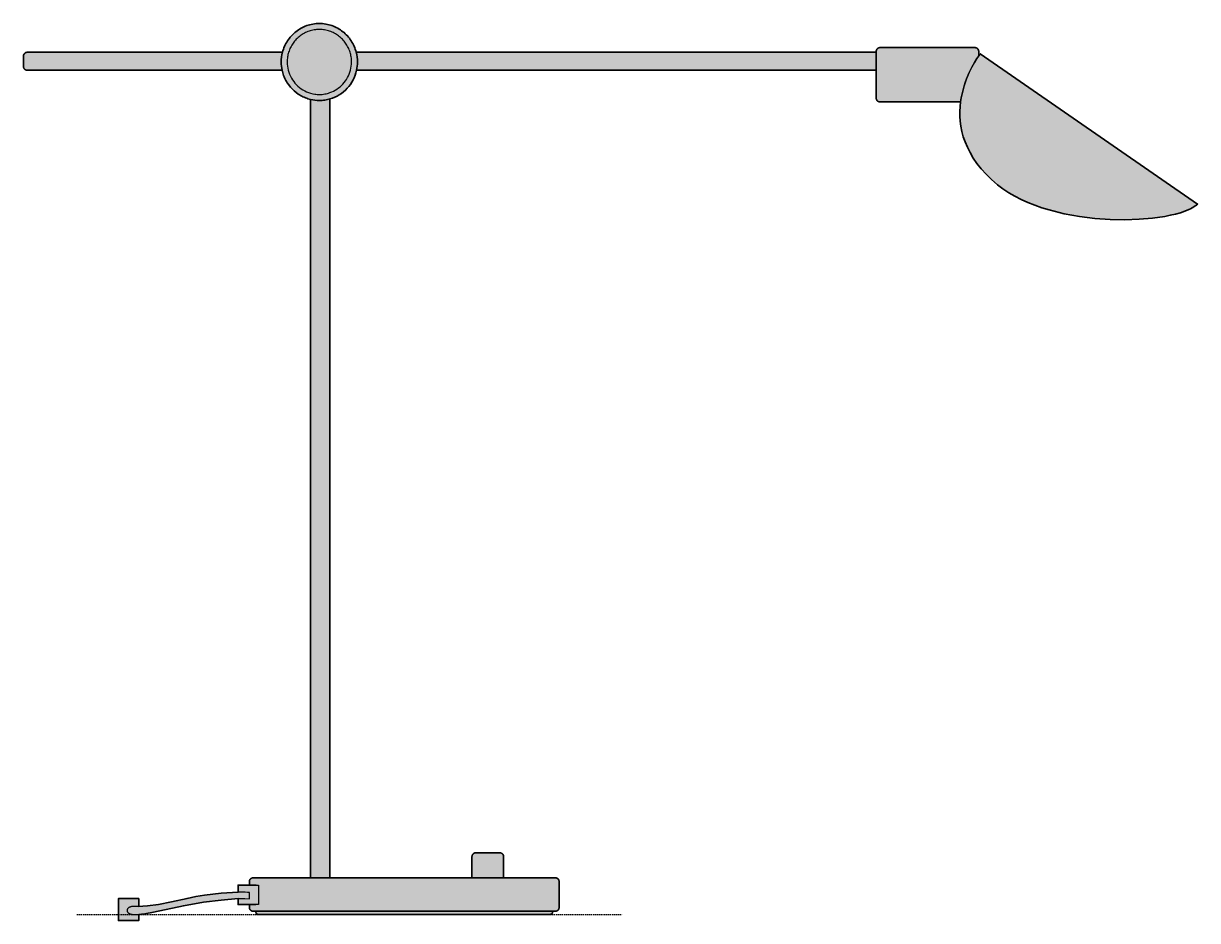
# Model space of a CAD drawing. Header units: millimetres. Extents: x 0 to 1041, y -686 to 473.
# Drawn here: x 416 to 1039, y -3 to 473 of the extents above; entities that cross this region are included whole.
import ezdxf

# ---------------------------------------------------------------- set-up
doc = ezdxf.new("R2010")
doc.units = ezdxf.units.MM
doc.linetypes.add('Dots', pattern=[1, 0, -1])
doc.layers.add('Blocks', color=7, linetype='Continuous')
doc.layers.add('Blocks$Fill', color=7, linetype='Continuous', true_color=0xffffff)
for name, color, linetype, lineweight, true_color in [('Blocks$Inner', 7, 'Continuous', 25, 0x007f00), ('Blocks$Outline', 7, 'Continuous', 35, 0xff3f3f), ('Groud', 7, 'Dots', 25, 0x243775)]:
    doc.layers.add(name, color=color, linetype=linetype, lineweight=lineweight, true_color=true_color)

# ---------------------------------------------------------------- blocks, each defined once
blk = doc.blocks.new('MS021 Table Lamp SIde')
at = {"layer": 'Blocks$Fill'}
blk.add_hatch(color=256, dxfattribs=at).paths.add_polyline_path([(32.53, 4.23), (32.53, 8.36), (21.7, 8.36), (21.7, -3.24), (32.53, -3.24), (32.53, 0.03), (33.98, 0.15), (35.7, 0.38), (40.27, 1.22), (66.9, 6.46), (76.18, 7.61), (85.23, 8.35), (85.23, 5.19), (91.2, 5.19), (91.21, 3.57), (91.21, 3.47), (91.23, 3.37), (91.25, 3.27), (91.27, 3.18), (91.29, 3.08), (91.33, 2.99), (91.36, 2.9), (91.4, 2.81), (91.45, 2.72), (91.5, 2.64), (91.55, 2.56), (91.6, 2.48), (91.66, 2.4), (91.73, 2.33), (91.79, 2.26), (91.86, 2.19), (91.94, 2.13), (92.01, 2.07), (92.09, 2.02), (92.17, 1.96), (92.26, 1.91), (92.34, 1.87), (92.43, 1.83), (92.52, 1.79), (92.62, 1.76), (92.71, 1.73), (92.81, 1.71), (92.91, 1.69), (93.01, 1.68), (93.11, 1.67), (93.21, 1.67), (94.7, 1.67), (94.71, 1.08), (94.71, 0.98), (94.73, 0.89), (94.74, 0.81), (94.75, 0.77), (94.77, 0.73), (94.78, 0.7), (94.79, 0.66), (94.81, 0.63), (94.83, 0.59), (94.84, 0.56), (94.86, 0.53), (94.88, 0.5), (94.9, 0.47), (94.92, 0.44), (94.95, 0.42), (94.97, 0.39), (94.99, 0.37), (95.02, 0.34), (95.05, 0.32), (95.07, 0.3), (95.1, 0.28), (95.13, 0.26), (95.16, 0.24), (95.19, 0.22), (95.23, 0.21), (95.29, 0.18), (95.36, 0.15), (95.44, 0.12), (95.51, 0.1), (95.59, 0.08), (95.76, 0.05), (95.93, 0.03), (96.31, 0.01), (96.71, 0), (250.45, 0.01), (250.83, 0.03), (251, 0.05), (251.17, 0.08), (251.25, 0.1), (251.32, 0.12), (251.4, 0.15), (251.47, 0.18), (251.53, 0.21), (251.59, 0.24), (251.65, 0.28), (251.68, 0.3), (251.71, 0.32), (251.74, 0.34), (251.76, 0.37), (251.79, 0.39), (251.81, 0.42), (251.83, 0.44), (251.83, 0.44), (251.84, 0.44), (251.84, 0.45), (251.84, 0.45), (251.84, 0.45), (251.84, 0.45), (251.84, 0.45), (251.84, 0.45), (251.84, 0.45), (251.84, 0.45), (251.84, 0.46), (251.85, 0.46), (251.85, 0.46), (251.85, 0.46), (251.85, 0.46), (251.85, 0.46), (251.85, 0.46), (251.85, 0.46), (251.85, 0.46), (251.85, 0.46), (251.86, 0.47), (251.88, 0.5), (251.9, 0.53), (251.91, 0.56), (251.93, 0.59), (251.94, 0.61), (251.95, 0.63), (251.96, 0.66), (251.98, 0.7), (251.99, 0.73), (252, 0.77), (252.01, 0.81), (252.02, 0.85), (252.03, 0.89), (252.04, 0.98), (252.05, 1.08), (252.05, 1.18), (252.05, 1.67), (253.65, 1.67), (253.75, 1.68), (253.85, 1.69), (253.95, 1.71), (254.05, 1.73), (254.14, 1.76), (254.24, 1.79), (254.33, 1.83), (254.41, 1.87), (254.5, 1.91), (254.59, 1.96), (254.67, 2.02), (254.75, 2.07), (254.82, 2.13), (254.89, 2.19), (254.96, 2.26), (255.03, 2.33), (255.09, 2.4), (255.15, 2.48), (255.21, 2.56), (255.26, 2.64), (255.31, 2.72), (255.35, 2.81), (255.4, 2.9), (255.43, 2.99), (255.46, 3.08), (255.49, 3.18), (255.51, 3.27), (255.53, 3.37), (255.54, 3.47), (255.55, 3.57), (255.55, 3.68), (255.55, 17.42), (255.55, 17.52), (255.54, 17.62), (255.53, 17.72), (255.51, 17.82), (255.49, 17.92), (255.46, 18.01), (255.43, 18.11), (255.4, 18.2), (255.35, 18.29), (255.31, 18.37), (255.26, 18.46), (255.21, 18.54), (255.15, 18.62), (255.09, 18.69), (255.03, 18.76), (254.96, 18.83), (254.89, 18.9), (254.82, 18.96), (254.75, 19.02), (254.67, 19.08), (254.59, 19.13), (254.5, 19.18), (254.41, 19.23), (254.33, 19.27), (254.24, 19.3), (254.14, 19.33), (254.05, 19.36), (253.95, 19.38), (253.85, 19.4), (253.75, 19.41), (253.65, 19.42), (253.55, 19.42), (226.11, 19.42), (226.11, 30.77), (226.1, 30.87), (226.09, 30.97), (226.07, 31.07), (226.05, 31.17), (226.02, 31.26), (225.99, 31.35), (225.95, 31.45), (225.91, 31.53), (225.87, 31.62), (225.82, 31.71), (225.77, 31.79), (225.71, 31.87), (225.65, 31.94), (225.59, 32.01), (225.52, 32.08), (225.45, 32.15), (225.38, 32.21), (225.3, 32.27), (225.23, 32.33), (225.14, 32.38), (225.06, 32.43), (224.97, 32.47), (224.89, 32.51), (224.79, 32.55), (224.7, 32.58), (224.61, 32.61), (224.51, 32.63), (224.41, 32.65), (224.31, 32.66), (224.21, 32.67), (224.11, 32.67), (211.33, 32.67), (211.22, 32.67), (211.12, 32.66), (211.02, 32.65), (210.92, 32.63), (210.83, 32.61), (210.73, 32.58), (210.64, 32.55), (210.55, 32.51), (210.46, 32.47), (210.37, 32.43), (210.29, 32.38), (210.21, 32.33), (210.13, 32.27), (210.05, 32.21), (209.98, 32.15), (209.91, 32.08), (209.84, 32.01), (209.78, 31.94), (209.72, 31.87), (209.66, 31.79), (209.61, 31.71), (209.56, 31.62), (209.52, 31.53), (209.48, 31.45), (209.44, 31.35), (209.41, 31.26), (209.38, 31.17), (209.36, 31.07), (209.34, 30.97), (209.33, 30.87), (209.32, 30.77), (209.32, 30.67), (209.32, 19.42), (133.94, 19.42), (133.94, 432.59), (135.25, 433.02), (136.52, 433.53), (137.74, 434.13), (138.92, 434.8), (140.04, 435.56), (141.11, 436.38), (142.13, 437.27), (143.08, 438.23), (143.97, 439.25), (144.79, 440.32), (145.54, 441.46), (146.21, 442.64), (146.81, 443.87), (147.33, 445.15), (147.76, 446.47), (148.1, 447.82), (423.8, 447.82), (423.81, 432.9), (423.81, 432.8), (423.83, 432.7), (423.84, 432.6), (423.87, 432.5), (423.89, 432.41), (423.93, 432.31), (423.96, 432.22), (424, 432.13), (424.05, 432.05), (424.1, 431.96), (424.15, 431.88), (424.2, 431.8), (424.26, 431.73), (424.33, 431.66), (424.39, 431.59), (424.46, 431.52), (424.54, 431.46), (424.61, 431.4), (424.69, 431.34), (424.77, 431.29), (424.86, 431.24), (424.94, 431.19), (425.03, 431.15), (425.12, 431.12), (425.22, 431.09), (425.31, 431.06), (425.41, 431.04), (425.51, 431.02), (425.61, 431.01), (425.71, 431), (425.81, 431), (468.58, 431), (468.32, 428.54), (468.19, 426.01), (468.21, 423.42), (468.39, 420.77), (468.74, 418.08), (469.27, 415.35), (470.01, 412.57), (470.97, 409.77), (472.16, 406.95), (473.6, 404.11), (475.29, 401.25), (477.27, 398.4), (479.53, 395.54), (482.09, 392.69), (484.98, 389.86), (488.19, 387.05), (491.07, 384.86), (494.14, 382.83), (497.38, 380.95), (500.78, 379.22), (504.31, 377.63), (507.98, 376.18), (511.75, 374.87), (515.61, 373.69), (523.55, 371.72), (531.66, 370.25), (539.82, 369.24), (547.91, 368.68), (555.78, 368.52), (563.32, 368.76), (570.4, 369.36), (576.87, 370.29), (579.85, 370.87), (582.63, 371.53), (585.2, 372.25), (587.54, 373.05), (589.63, 373.91), (590.58, 374.36), (591.47, 374.82), (592.28, 375.3), (593.02, 375.8), (593.69, 376.31), (594, 376.56), (594.28, 376.83), (479, 456.55), (478.18, 455.43), (478.18, 457.91), (478.17, 458.02), (478.15, 458.12), (478.14, 458.22), (478.11, 458.31), (478.09, 458.41), (478.06, 458.5), (478.02, 458.59), (477.98, 458.68), (477.93, 458.77), (477.89, 458.85), (477.83, 458.93), (477.78, 459.01), (477.72, 459.09), (477.66, 459.16), (477.59, 459.23), (477.52, 459.3), (477.45, 459.36), (477.37, 459.42), (477.29, 459.47), (477.21, 459.53), (477.13, 459.58), (477.04, 459.62), (476.95, 459.66), (476.86, 459.7), (476.77, 459.73), (476.67, 459.76), (476.57, 459.78), (476.48, 459.8), (476.38, 459.81), (476.27, 459.82), (476.17, 459.82), (425.81, 459.82), (425.71, 459.82), (425.61, 459.81), (425.51, 459.8), (425.41, 459.78), (425.31, 459.76), (425.22, 459.73), (425.12, 459.7), (425.03, 459.66), (424.94, 459.62), (424.86, 459.58), (424.77, 459.53), (424.69, 459.47), (424.61, 459.42), (424.54, 459.36), (424.46, 459.3), (424.39, 459.23), (424.33, 459.16), (424.26, 459.09), (424.2, 459.01), (424.15, 458.93), (424.1, 458.85), (424.05, 458.77), (424, 458.68), (423.96, 458.59), (423.93, 458.5), (423.89, 458.41), (423.87, 458.31), (423.84, 458.22), (423.83, 458.12), (423.81, 458.02), (423.81, 457.91), (423.8, 457.81), (423.8, 457.35), (147.9, 457.35), (147.67, 458.17), (147.41, 458.97), (147.12, 459.76), (146.79, 460.53), (146.44, 461.28), (146.06, 462.02), (145.65, 462.74), (145.21, 463.44), (144.74, 464.12), (144.25, 464.78), (143.73, 465.42), (143.19, 466.04), (142.63, 466.63), (142.04, 467.2), (141.43, 467.75), (140.79, 468.27), (140.14, 468.77), (139.47, 469.24), (138.77, 469.68), (138.06, 470.1), (137.33, 470.49), (136.58, 470.84), (135.82, 471.17), (135.04, 471.46), (134.25, 471.73), (133.44, 471.96), (132.62, 472.15), (131.78, 472.32), (130.94, 472.45), (130.08, 472.54), (129.21, 472.59), (128.33, 472.61), (127.45, 472.59), (126.59, 472.54), (125.73, 472.45), (124.88, 472.32), (124.05, 472.15), (123.23, 471.96), (122.42, 471.73), (121.62, 471.46), (120.84, 471.17), (120.08, 470.84), (119.33, 470.49), (118.6, 470.1), (117.89, 469.68), (117.2, 469.24), (116.52, 468.77), (115.87, 468.27), (115.24, 467.75), (114.63, 467.2), (114.04, 466.63), (113.47, 466.04), (112.93, 465.42), (112.41, 464.78), (111.92, 464.12), (111.46, 463.44), (111.02, 462.74), (110.61, 462.02), (110.23, 461.28), (109.87, 460.53), (109.55, 459.76), (109.26, 458.97), (108.99, 458.17), (108.77, 457.35), (-26.64, 457.35), (-26.75, 457.35), (-26.85, 457.34), (-26.95, 457.33), (-27.05, 457.31), (-27.14, 457.29), (-27.24, 457.26), (-27.33, 457.23), (-27.42, 457.2), (-27.51, 457.15), (-27.6, 457.11), (-27.68, 457.06), (-27.76, 457.01), (-27.84, 456.95), (-27.92, 456.89), (-27.99, 456.83), (-28.06, 456.76), (-28.13, 456.69), (-28.19, 456.62), (-28.25, 456.55), (-28.31, 456.47), (-28.36, 456.39), (-28.41, 456.3), (-28.45, 456.21), (-28.49, 456.13), (-28.53, 456.04), (-28.56, 455.94), (-28.59, 455.85), (-28.61, 455.75), (-28.63, 455.65), (-28.64, 455.55), (-28.65, 455.45), (-28.65, 455.35), (-28.65, 449.83), (-28.65, 449.73), (-28.64, 449.63), (-28.63, 449.53), (-28.61, 449.43), (-28.59, 449.33), (-28.56, 449.23), (-28.53, 449.14), (-28.49, 449.05), (-28.45, 448.96), (-28.41, 448.88), (-28.36, 448.79), (-28.31, 448.71), (-28.25, 448.63), (-28.19, 448.56), (-28.13, 448.48), (-28.06, 448.41), (-27.99, 448.35), (-27.92, 448.28), (-27.84, 448.22), (-27.76, 448.17), (-27.68, 448.11), (-27.6, 448.07), (-27.51, 448.02), (-27.42, 447.98), (-27.33, 447.95), (-27.24, 447.91), (-27.14, 447.89), (-27.05, 447.86), (-26.95, 447.85), (-26.85, 447.83), (-26.75, 447.83), (-26.64, 447.82), (108.56, 447.82), (108.73, 447.11), (108.92, 446.41), (109.14, 445.71), (109.38, 445.03), (109.64, 444.36), (109.93, 443.7), (110.24, 443.06), (110.57, 442.42), (110.92, 441.8), (111.29, 441.2), (112.09, 440.03), (112.97, 438.92), (113.92, 437.88), (114.94, 436.9), (116.02, 436), (117.17, 435.18), (117.77, 434.8), (118.37, 434.43), (119, 434.09), (119.63, 433.77), (120.28, 433.48), (120.94, 433.2), (121.61, 432.95), (122.29, 432.72), (122.99, 432.52), (123.69, 432.34), (123.69, 19.42), (93.11, 19.42), (93.01, 19.41), (92.91, 19.4), (92.81, 19.38), (92.71, 19.36), (92.62, 19.33), (92.52, 19.3), (92.43, 19.27), (92.34, 19.23), (92.26, 19.18), (92.17, 19.13), (92.09, 19.08), (92.01, 19.02), (91.94, 18.96), (91.86, 18.9), (91.79, 18.83), (91.73, 18.76), (91.66, 18.69), (91.6, 18.62), (91.55, 18.54), (91.5, 18.46), (91.45, 18.37), (91.4, 18.29), (91.36, 18.2), (91.33, 18.11), (91.29, 18.01), (91.27, 17.92), (91.25, 17.82), (91.23, 17.72), (91.21, 17.62), (91.21, 17.52), (91.2, 17.42), (91.2, 15.55), (85.23, 15.55), (85.23, 11.73), (76.17, 11.18), (67.42, 10.2), (62.74, 9.44), (58.15, 8.47), (49.88, 6.59), (42.93, 5.28), (37.19, 4.5), (34.73, 4.3)], flags=0)
at = {"layer": 'Blocks$Inner'}
for points in [[(108.56, 447.82), (108.36, 448.89), (108.21, 449.97), (108.12, 451.08), (108.09, 452.19), (108.13, 453.52), (108.27, 454.82), (108.48, 456.1), (108.77, 457.35), (108.99, 458.17), (109.26, 458.97), (109.55, 459.76), (109.87, 460.53), (110.23, 461.28), (110.61, 462.02), (111.02, 462.74), (111.46, 463.44), (111.92, 464.12), (112.41, 464.78), (112.93, 465.42), (113.47, 466.04), (114.04, 466.63), (114.63, 467.2), (115.24, 467.75), (115.87, 468.27), (116.52, 468.77), (117.2, 469.24), (117.89, 469.68), (118.6, 470.1), (119.33, 470.49), (120.08, 470.84), (120.84, 471.17), (121.62, 471.46), (122.42, 471.73), (123.23, 471.96), (124.05, 472.15), (124.88, 472.32), (125.73, 472.45), (126.59, 472.54), (127.45, 472.59), (128.33, 472.61), (129.21, 472.59), (130.08, 472.54), (130.94, 472.45), (131.78, 472.32), (132.62, 472.15), (133.44, 471.96), (134.25, 471.73), (135.04, 471.46), (135.82, 471.17), (136.58, 470.84), (137.33, 470.49), (138.06, 470.1), (138.77, 469.68), (139.47, 469.24), (140.14, 468.77), (140.79, 468.27), (141.43, 467.75), (142.04, 467.2), (142.63, 466.63), (143.19, 466.04), (143.73, 465.42), (144.25, 464.78), (144.74, 464.12), (145.21, 463.44), (145.65, 462.74), (146.06, 462.02), (146.44, 461.28), (146.79, 460.53), (147.12, 459.76), (147.41, 458.97), (147.67, 458.17), (147.9, 457.35), (148.18, 456.1), (148.4, 454.82), (148.53, 453.52), (148.58, 452.19), (148.54, 451.08), (148.45, 449.97), (148.3, 448.89), (148.1, 447.82), (147.76, 446.47), (147.33, 445.15), (146.81, 443.87), (146.21, 442.64), (145.54, 441.46), (144.79, 440.32), (143.97, 439.25), (143.08, 438.23), (142.13, 437.27), (141.11, 436.38), (140.04, 435.56), (138.92, 434.8), (137.74, 434.13), (136.52, 433.53), (135.25, 433.02), (133.94, 432.59), (132.58, 432.24), (131.2, 431.99), (130.49, 431.9), (129.78, 431.83), (129.06, 431.79), (128.33, 431.78), (127.14, 431.81), (125.97, 431.92), (124.82, 432.1), (123.69, 432.34), (122.99, 432.52), (122.29, 432.72), (121.61, 432.95), (120.94, 433.2), (120.28, 433.48), (119.63, 433.77), (119, 434.09), (118.37, 434.43), (117.77, 434.8), (117.17, 435.18), (116.02, 436), (114.94, 436.9), (113.92, 437.88), (112.97, 438.92), (112.09, 440.03), (111.29, 441.2), (110.92, 441.8), (110.57, 442.42), (110.24, 443.06), (109.93, 443.7), (109.64, 444.36), (109.38, 445.03), (109.14, 445.71), (108.92, 446.41), (108.73, 447.11)], [(-26.64, 457.35), (108.77, 457.35), (108.48, 456.1), (108.27, 454.82), (108.13, 453.52), (108.09, 452.19), (108.12, 451.08), (108.21, 449.97), (108.36, 448.89), (108.56, 447.82), (-26.64, 447.82), (-26.75, 447.83), (-26.85, 447.83), (-26.95, 447.85), (-27.05, 447.86), (-27.14, 447.89), (-27.24, 447.91), (-27.33, 447.95), (-27.42, 447.98), (-27.51, 448.02), (-27.6, 448.07), (-27.68, 448.11), (-27.76, 448.17), (-27.84, 448.22), (-27.92, 448.28), (-27.99, 448.35), (-28.06, 448.41), (-28.13, 448.48), (-28.19, 448.56), (-28.25, 448.63), (-28.31, 448.71), (-28.36, 448.79), (-28.41, 448.88), (-28.45, 448.96), (-28.49, 449.05), (-28.53, 449.14), (-28.56, 449.23), (-28.59, 449.33), (-28.61, 449.43), (-28.63, 449.53), (-28.64, 449.63), (-28.65, 449.73), (-28.65, 449.83), (-28.65, 455.35), (-28.65, 455.45), (-28.64, 455.55), (-28.63, 455.65), (-28.61, 455.75), (-28.59, 455.85), (-28.56, 455.94), (-28.53, 456.04), (-28.49, 456.13), (-28.45, 456.21), (-28.41, 456.3), (-28.36, 456.39), (-28.31, 456.47), (-28.25, 456.55), (-28.19, 456.62), (-28.13, 456.69), (-28.06, 456.76), (-27.99, 456.83), (-27.92, 456.89), (-27.84, 456.95), (-27.76, 457.01), (-27.68, 457.06), (-27.6, 457.11), (-27.51, 457.15), (-27.42, 457.2), (-27.33, 457.23), (-27.24, 457.26), (-27.14, 457.29), (-27.05, 457.31), (-26.95, 457.33), (-26.85, 457.34), (-26.75, 457.35)], [(147.9, 457.35), (423.8, 457.35), (423.8, 447.82), (148.1, 447.82), (148.3, 448.89), (148.45, 449.97), (148.54, 451.08), (148.58, 452.19), (148.53, 453.52), (148.4, 454.82), (148.18, 456.1)], [(423.8, 447.82), (423.8, 457.35), (423.8, 457.81), (423.81, 457.91), (423.81, 458.02), (423.83, 458.12), (423.84, 458.22), (423.87, 458.31), (423.89, 458.41), (423.93, 458.5), (423.96, 458.59), (424, 458.68), (424.05, 458.77), (424.1, 458.85), (424.15, 458.93), (424.2, 459.01), (424.26, 459.09), (424.33, 459.16), (424.39, 459.23), (424.46, 459.3), (424.54, 459.36), (424.61, 459.42), (424.69, 459.47), (424.77, 459.53), (424.86, 459.58), (424.94, 459.62), (425.03, 459.66), (425.12, 459.7), (425.22, 459.73), (425.31, 459.76), (425.41, 459.78), (425.51, 459.8), (425.61, 459.81), (425.71, 459.82), (425.81, 459.82), (476.17, 459.82), (476.27, 459.82), (476.38, 459.81), (476.48, 459.8), (476.57, 459.78), (476.67, 459.76), (476.77, 459.73), (476.86, 459.7), (476.95, 459.66), (477.04, 459.62), (477.13, 459.58), (477.21, 459.53), (477.29, 459.47), (477.37, 459.42), (477.45, 459.36), (477.52, 459.3), (477.59, 459.23), (477.66, 459.16), (477.72, 459.09), (477.78, 459.01), (477.83, 458.93), (477.89, 458.85), (477.93, 458.77), (477.98, 458.68), (478.02, 458.59), (478.06, 458.5), (478.09, 458.41), (478.11, 458.31), (478.14, 458.22), (478.15, 458.12), (478.17, 458.02), (478.18, 457.91), (478.18, 457.81), (478.18, 455.43), (477.21, 453.98), (475.99, 452), (474.61, 449.52), (473.16, 446.57), (471.74, 443.21), (470.44, 439.46), (469.87, 437.46), (469.36, 435.38), (468.92, 433.22), (468.58, 431), (425.81, 431), (425.71, 431), (425.61, 431.01), (425.51, 431.02), (425.41, 431.04), (425.31, 431.06), (425.22, 431.09), (425.12, 431.12), (425.03, 431.15), (424.94, 431.19), (424.86, 431.24), (424.77, 431.29), (424.69, 431.34), (424.61, 431.4), (424.54, 431.46), (424.46, 431.52), (424.39, 431.59), (424.33, 431.66), (424.26, 431.73), (424.2, 431.8), (424.15, 431.88), (424.1, 431.96), (424.05, 432.05), (424, 432.13), (423.96, 432.22), (423.93, 432.31), (423.89, 432.41), (423.87, 432.5), (423.84, 432.6), (423.83, 432.7), (423.81, 432.8), (423.81, 432.9), (423.8, 433)], [(468.58, 431), (468.92, 433.22), (469.36, 435.38), (469.87, 437.46), (470.44, 439.46), (471.07, 441.38), (471.74, 443.21), (473.16, 446.57), (474.61, 449.52), (475.99, 452), (477.21, 453.98), (478.18, 455.43), (479, 456.55), (594.28, 376.83), (594, 376.56), (593.69, 376.31), (593.02, 375.8), (592.28, 375.3), (591.47, 374.82), (590.58, 374.36), (589.63, 373.91), (587.54, 373.05), (585.2, 372.25), (582.63, 371.53), (579.85, 370.87), (576.87, 370.29), (570.4, 369.36), (563.32, 368.76), (555.78, 368.52), (547.91, 368.68), (539.82, 369.24), (531.66, 370.25), (523.55, 371.72), (515.61, 373.69), (511.75, 374.87), (507.98, 376.18), (504.31, 377.63), (500.78, 379.22), (497.38, 380.95), (494.14, 382.83), (491.07, 384.86), (488.19, 387.05), (484.98, 389.86), (482.09, 392.69), (479.53, 395.54), (477.27, 398.4), (475.29, 401.25), (473.6, 404.11), (472.16, 406.95), (470.97, 409.77), (470.01, 412.57), (469.27, 415.35), (468.74, 418.08), (468.39, 420.77), (468.21, 423.42), (468.19, 426.01), (468.32, 428.54)], [(133.94, 432.59), (133.94, 19.42), (123.69, 19.42), (123.69, 432.34), (124.82, 432.1), (125.97, 431.92), (127.14, 431.81), (128.33, 431.78), (129.06, 431.79), (129.78, 431.83), (130.49, 431.9), (131.2, 431.99), (132.58, 432.24)], [(209.32, 30.67), (209.32, 30.77), (209.33, 30.87), (209.34, 30.97), (209.36, 31.07), (209.38, 31.17), (209.41, 31.26), (209.44, 31.35), (209.48, 31.45), (209.52, 31.53), (209.56, 31.62), (209.61, 31.71), (209.66, 31.79), (209.72, 31.87), (209.78, 31.94), (209.84, 32.01), (209.91, 32.08), (209.98, 32.15), (210.05, 32.21), (210.13, 32.27), (210.21, 32.33), (210.29, 32.38), (210.37, 32.43), (210.46, 32.47), (210.55, 32.51), (210.64, 32.55), (210.73, 32.58), (210.83, 32.61), (210.92, 32.63), (211.02, 32.65), (211.12, 32.66), (211.22, 32.67), (211.33, 32.67), (224.11, 32.67), (224.21, 32.67), (224.31, 32.66), (224.41, 32.65), (224.51, 32.63), (224.61, 32.61), (224.7, 32.58), (224.79, 32.55), (224.89, 32.51), (224.97, 32.47), (225.06, 32.43), (225.14, 32.38), (225.23, 32.33), (225.3, 32.27), (225.38, 32.21), (225.45, 32.15), (225.52, 32.08), (225.59, 32.01), (225.65, 31.94), (225.71, 31.87), (225.77, 31.79), (225.82, 31.71), (225.87, 31.62), (225.91, 31.53), (225.95, 31.45), (225.99, 31.35), (226.02, 31.26), (226.05, 31.17), (226.07, 31.07), (226.09, 30.97), (226.1, 30.87), (226.11, 30.77), (226.11, 30.67), (226.11, 19.42), (209.32, 19.42)], [(91.2, 8.32), (91.2, 11.59), (90.27, 11.67), (88.99, 11.72), (85.23, 11.73), (85.23, 15.55), (91.2, 15.55), (94.83, 15.55), (96.06, 15.55), (96.06, 5.19), (94.7, 5.19), (91.2, 5.19), (85.23, 5.19), (85.23, 8.35), (88.77, 8.39)], [(29.27, 0.03), (32.53, 0.03), (32.53, -3.24), (21.7, -3.24), (21.7, 8.36), (32.53, 8.36), (32.53, 4.23), (30.06, 4.22), (29.59, 4.2), (29.16, 4.17), (28.75, 4.11), (28.38, 4.04), (28.21, 4), (28.05, 3.95), (27.89, 3.89), (27.74, 3.84), (27.6, 3.78), (27.46, 3.71), (27.34, 3.65), (27.22, 3.58), (27.11, 3.5), (27, 3.43), (26.91, 3.35), (26.82, 3.26), (26.73, 3.18), (26.66, 3.09), (26.59, 3.01), (26.53, 2.92), (26.48, 2.83), (26.45, 2.78), (26.43, 2.73), (26.41, 2.69), (26.39, 2.64), (26.38, 2.59), (26.36, 2.54), (26.35, 2.5), (26.33, 2.45), (26.32, 2.4), (26.32, 2.35), (26.31, 2.3), (26.3, 2.26), (26.3, 2.21), (26.3, 2.16), (26.3, 2.11), (26.3, 2.06), (26.31, 1.96), (26.31, 1.92), (26.32, 1.87), (26.34, 1.77), (26.37, 1.68), (26.4, 1.58), (26.44, 1.49), (26.48, 1.4), (26.54, 1.3), (26.59, 1.22), (26.66, 1.13), (26.73, 1.04), (26.8, 0.96), (26.88, 0.88), (26.97, 0.8), (27.06, 0.72), (27.16, 0.65), (27.26, 0.58), (27.37, 0.51), (27.49, 0.45), (27.61, 0.39), (27.73, 0.33), (27.86, 0.28), (28, 0.23), (28.14, 0.19), (28.29, 0.15), (28.44, 0.12), (28.59, 0.09), (28.75, 0.07), (28.92, 0.05)], [(32.53, 4.23), (30.06, 4.22), (29.59, 4.2), (29.16, 4.17), (28.75, 4.11), (28.38, 4.04), (28.21, 4), (28.05, 3.95), (27.89, 3.89), (27.74, 3.84), (27.6, 3.78), (27.46, 3.71), (27.34, 3.65), (27.22, 3.58), (27.11, 3.5), (27, 3.43), (26.91, 3.35), (26.82, 3.26), (26.73, 3.18), (26.66, 3.09), (26.59, 3.01), (26.53, 2.92), (26.48, 2.83), (26.45, 2.78), (26.43, 2.73), (26.41, 2.69), (26.39, 2.64), (26.38, 2.59), (26.36, 2.54), (26.35, 2.5), (26.33, 2.45), (26.32, 2.4), (26.32, 2.35), (26.31, 2.3), (26.3, 2.26), (26.3, 2.21), (26.3, 2.16), (26.3, 2.11), (26.3, 2.06), (26.31, 1.96), (26.31, 1.92), (26.32, 1.87), (26.34, 1.77), (26.37, 1.68), (26.4, 1.58), (26.44, 1.49), (26.48, 1.4), (26.54, 1.3), (26.59, 1.22), (26.66, 1.13), (26.73, 1.04), (26.8, 0.96), (26.88, 0.88), (26.97, 0.8), (27.06, 0.72), (27.16, 0.65), (27.26, 0.58), (27.37, 0.51), (27.49, 0.45), (27.61, 0.39), (27.73, 0.33), (27.86, 0.28), (28, 0.23), (28.14, 0.19), (28.29, 0.15), (28.44, 0.12), (28.59, 0.09), (28.75, 0.07), (28.92, 0.05), (29.27, 0.03), (32.53, 0.03), (33.98, 0.15), (35.7, 0.38), (40.27, 1.22), (56.23, 4.59), (66.9, 6.46), (76.18, 7.61), (85.23, 8.35), (88.77, 8.39), (91.2, 8.32), (91.2, 11.59), (90.27, 11.67), (88.99, 11.72), (85.23, 11.73), (76.17, 11.18), (67.42, 10.2), (62.74, 9.44), (58.15, 8.47), (49.88, 6.59), (42.93, 5.28), (37.19, 4.5), (34.73, 4.3)], [(252.05, 1.18), (252.05, 1.08), (252.04, 0.98), (252.03, 0.89), (252.02, 0.85), (252.01, 0.81), (252, 0.77), (251.99, 0.73), (251.98, 0.7), (251.96, 0.66), (251.95, 0.63), (251.94, 0.61), (251.93, 0.59), (251.91, 0.56), (251.9, 0.53), (251.88, 0.5), (251.86, 0.47), (251.85, 0.46), (251.85, 0.46), (251.85, 0.46), (251.85, 0.46), (251.85, 0.46), (251.85, 0.46), (251.85, 0.46), (251.85, 0.46), (251.85, 0.46), (251.84, 0.46), (251.84, 0.45), (251.84, 0.45), (251.84, 0.45), (251.84, 0.45), (251.84, 0.45), (251.84, 0.45), (251.84, 0.45), (251.84, 0.45), (251.84, 0.45), (251.84, 0.45), (251.84, 0.45), (251.84, 0.45), (251.84, 0.44), (251.83, 0.44), (251.83, 0.44), (251.81, 0.42), (251.79, 0.39), (251.76, 0.37), (251.74, 0.34), (251.71, 0.32), (251.68, 0.3), (251.65, 0.28), (251.59, 0.24), (251.53, 0.21), (251.47, 0.18), (251.4, 0.15), (251.32, 0.12), (251.25, 0.1), (251.17, 0.08), (251, 0.05), (250.83, 0.03), (250.45, 0.01), (250.05, 0), (96.71, 0), (96.31, 0.01), (95.93, 0.03), (95.76, 0.05), (95.59, 0.08), (95.51, 0.1), (95.44, 0.12), (95.36, 0.15), (95.29, 0.18), (95.23, 0.21), (95.19, 0.22), (95.16, 0.24), (95.13, 0.26), (95.1, 0.28), (95.07, 0.3), (95.05, 0.32), (95.02, 0.34), (94.99, 0.37), (94.97, 0.39), (94.95, 0.42), (94.92, 0.44), (94.9, 0.47), (94.88, 0.5), (94.86, 0.53), (94.84, 0.56), (94.83, 0.59), (94.81, 0.63), (94.79, 0.66), (94.78, 0.7), (94.77, 0.73), (94.75, 0.77), (94.74, 0.81), (94.73, 0.89), (94.71, 0.98), (94.71, 1.08), (94.7, 1.18), (94.7, 1.67), (252.05, 1.67)]]:
    blk.add_lwpolyline(points, close=True, dxfattribs=at)
for points in [[(144.64, 457.35), (144.42, 458), (144.18, 458.64), (143.92, 459.27), (143.63, 459.88), (143.32, 460.48), (142.98, 461.07), (142.63, 461.64), (142.25, 462.19), (141.85, 462.73), (141.43, 463.25), (141, 463.76), (140.54, 464.25), (140.07, 464.72), (139.58, 465.17), (139.07, 465.6), (138.54, 466.02), (138, 466.41), (137.44, 466.78), (136.87, 467.13), (136.28, 467.45), (135.68, 467.76), (135.07, 468.04), (134.44, 468.29), (133.8, 468.53), (133.15, 468.73), (132.49, 468.91), (131.82, 469.07), (131.14, 469.2), (130.45, 469.3), (129.75, 469.37), (129.05, 469.41), (128.33, 469.43), (127.62, 469.41), (126.91, 469.37), (126.21, 469.3), (125.52, 469.2), (124.84, 469.07), (124.17, 468.91), (123.51, 468.73), (122.86, 468.53), (122.22, 468.29), (121.6, 468.04), (120.98, 467.76), (120.38, 467.45), (119.8, 467.13), (119.22, 466.78), (118.67, 466.41), (118.12, 466.02), (117.6, 465.6), (117.09, 465.17), (116.6, 464.72), (116.12, 464.25), (115.67, 463.76), (115.23, 463.25), (114.81, 462.73), (114.41, 462.19), (114.04, 461.64), (113.68, 461.07), (113.35, 460.48), (113.04, 459.88), (112.75, 459.27), (112.48, 458.64), (112.24, 458), (112.03, 457.35), (111.85, 456.74), (111.69, 456.11), (111.56, 455.48), (111.45, 454.84), (111.36, 454.19), (111.3, 453.53), (111.26, 452.87), (111.25, 452.19), (111.28, 451.07), (111.4, 449.97), (111.58, 448.88), (111.82, 447.82), (112.14, 446.73), (112.53, 445.67), (112.99, 444.65), (113.51, 443.66), (114.08, 442.71), (114.72, 441.81), (115.41, 440.95), (116.15, 440.13), (116.95, 439.37), (117.79, 438.65), (118.68, 438), (119.6, 437.4), (120.57, 436.86), (121.58, 436.38), (122.62, 435.97), (123.69, 435.62), (124.81, 435.34), (125.96, 435.13), (126.55, 435.06), (127.13, 435), (127.73, 434.97), (128.33, 434.96), (129.07, 434.98), (129.79, 435.03), (130.51, 435.1), (131.21, 435.21), (131.91, 435.35), (132.6, 435.52), (133.27, 435.71), (133.94, 435.93), (134.92, 436.31), (135.88, 436.75), (136.8, 437.24), (137.69, 437.79), (138.54, 438.4), (139.35, 439.05), (140.12, 439.75), (140.85, 440.49), (141.53, 441.28), (142.16, 442.11), (142.75, 442.98), (143.28, 443.88), (143.76, 444.82), (144.18, 445.79), (144.54, 446.79), (144.84, 447.82), (145.09, 448.88), (145.27, 449.97), (145.38, 451.07), (145.42, 452.19), (145.41, 452.87), (145.37, 453.53), (145.31, 454.19), (145.22, 454.84), (145.11, 455.48), (144.97, 456.11), (144.82, 456.74), (144.64, 457.35), (144.42, 458), (144.18, 458.64), (143.92, 459.27), (143.63, 459.88), (143.32, 460.48), (142.98, 461.07), (142.63, 461.64), (142.25, 462.19), (141.85, 462.73), (141.43, 463.25), (141, 463.76), (140.54, 464.25), (140.07, 464.72), (139.58, 465.17), (139.07, 465.6), (138.54, 466.02), (138, 466.41), (137.44, 466.78), (136.87, 467.13), (136.28, 467.45), (135.68, 467.76), (135.07, 468.04), (134.44, 468.29), (133.8, 468.53), (133.15, 468.73), (132.49, 468.91), (131.82, 469.07), (131.14, 469.2), (130.45, 469.3), (129.75, 469.37), (129.05, 469.41), (128.33, 469.43), (127.62, 469.41), (126.91, 469.37), (126.21, 469.3), (125.52, 469.2), (124.84, 469.07), (124.17, 468.91), (123.51, 468.73), (122.86, 468.53), (122.22, 468.29), (121.6, 468.04), (120.98, 467.76), (120.38, 467.45), (119.8, 467.13), (119.22, 466.78), (118.67, 466.41), (118.12, 466.02), (117.6, 465.6), (117.09, 465.17), (116.6, 464.72), (116.12, 464.25), (115.67, 463.76), (115.23, 463.25), (114.81, 462.73), (114.41, 462.19), (114.04, 461.64), (113.68, 461.07), (113.35, 460.48), (113.04, 459.88), (112.75, 459.27), (112.48, 458.64), (112.24, 458), (112.03, 457.35), (111.85, 456.74), (111.69, 456.11), (111.56, 455.48), (111.45, 454.84), (111.36, 454.19), (111.3, 453.53), (111.26, 452.87), (111.25, 452.19), (111.26, 451.63), (111.28, 451.07), (111.4, 449.97), (111.58, 448.88), (111.82, 447.82)], [(94.83, 15.55), (91.2, 15.55), (91.2, 17.42), (91.21, 17.52), (91.21, 17.62), (91.23, 17.72), (91.25, 17.82), (91.27, 17.92), (91.29, 18.01), (91.33, 18.11), (91.36, 18.2), (91.4, 18.29), (91.45, 18.37), (91.5, 18.46), (91.55, 18.54), (91.6, 18.62), (91.66, 18.69), (91.73, 18.76), (91.79, 18.83), (91.86, 18.9), (91.94, 18.96), (92.01, 19.02), (92.09, 19.08), (92.17, 19.13), (92.26, 19.18), (92.34, 19.23), (92.43, 19.27), (92.52, 19.3), (92.62, 19.33), (92.71, 19.36), (92.81, 19.38), (92.91, 19.4), (93.01, 19.41), (93.11, 19.42), (93.21, 19.42), (123.69, 19.42), (133.94, 19.42), (209.32, 19.42), (226.11, 19.42), (253.55, 19.42), (253.65, 19.42), (253.75, 19.41), (253.85, 19.4), (253.95, 19.38), (254.05, 19.36), (254.14, 19.33), (254.24, 19.3), (254.33, 19.27), (254.41, 19.23), (254.5, 19.18), (254.59, 19.13), (254.67, 19.08), (254.75, 19.02), (254.82, 18.96), (254.89, 18.9), (254.96, 18.83), (255.03, 18.76), (255.09, 18.69), (255.15, 18.62), (255.21, 18.54), (255.26, 18.46), (255.31, 18.37), (255.35, 18.29), (255.4, 18.2), (255.43, 18.11), (255.46, 18.01), (255.49, 17.92), (255.51, 17.82), (255.53, 17.72), (255.54, 17.62), (255.55, 17.52), (255.55, 17.42), (255.55, 3.68), (255.55, 3.57), (255.54, 3.47), (255.53, 3.37), (255.51, 3.27), (255.49, 3.18), (255.46, 3.08), (255.43, 2.99), (255.4, 2.9), (255.35, 2.81), (255.31, 2.72), (255.26, 2.64), (255.21, 2.56), (255.15, 2.48), (255.09, 2.4), (255.03, 2.33), (254.96, 2.26), (254.89, 2.19), (254.82, 2.13), (254.75, 2.07), (254.67, 2.02), (254.59, 1.96), (254.5, 1.91), (254.41, 1.87), (254.33, 1.83), (254.24, 1.79), (254.14, 1.76), (254.05, 1.73), (253.95, 1.71), (253.85, 1.69), (253.75, 1.68), (253.65, 1.67), (253.55, 1.67), (252.05, 1.67), (94.7, 1.67), (93.21, 1.67), (93.11, 1.67), (93.01, 1.68), (92.91, 1.69), (92.81, 1.71), (92.71, 1.73), (92.62, 1.76), (92.52, 1.79), (92.43, 1.83), (92.34, 1.87), (92.26, 1.91), (92.17, 1.96), (92.09, 2.02), (92.01, 2.07), (91.94, 2.13), (91.86, 2.19), (91.79, 2.26), (91.73, 2.33), (91.66, 2.4), (91.6, 2.48), (91.55, 2.56), (91.5, 2.64), (91.45, 2.72), (91.4, 2.81), (91.36, 2.9), (91.33, 2.99), (91.29, 3.08), (91.27, 3.18), (91.25, 3.27), (91.23, 3.37), (91.21, 3.47), (91.21, 3.57), (91.2, 3.68), (91.2, 5.19), (94.7, 5.19)]]:
    blk.add_lwpolyline(points, dxfattribs=at)
at = {"layer": 'Blocks$Outline'}
for points in [[(147.9, 457.35), (147.67, 458.17), (147.41, 458.97), (147.12, 459.76), (146.79, 460.53), (146.44, 461.28), (146.06, 462.02), (145.65, 462.74), (145.21, 463.44), (144.74, 464.12), (144.25, 464.78), (143.73, 465.42), (143.19, 466.04), (142.63, 466.63), (142.04, 467.2), (141.43, 467.75), (140.79, 468.27), (140.14, 468.77), (139.47, 469.24), (138.77, 469.68), (138.06, 470.1), (137.33, 470.49), (136.58, 470.84), (135.82, 471.17), (135.04, 471.46), (134.25, 471.73), (133.44, 471.96), (132.62, 472.15), (131.78, 472.32), (130.94, 472.45), (130.08, 472.54), (129.21, 472.59), (128.33, 472.61), (127.45, 472.59), (126.59, 472.54), (125.73, 472.45), (124.88, 472.32), (124.05, 472.15), (123.23, 471.96), (122.42, 471.73), (121.62, 471.46), (120.84, 471.17), (120.08, 470.84), (119.33, 470.49), (118.6, 470.1), (117.89, 469.68), (117.2, 469.24), (116.52, 468.77), (115.87, 468.27), (115.24, 467.75), (114.63, 467.2), (114.04, 466.63), (113.47, 466.04), (112.93, 465.42), (112.41, 464.78), (111.92, 464.12), (111.46, 463.44), (111.02, 462.74), (110.61, 462.02), (110.23, 461.28), (109.87, 460.53), (109.55, 459.76), (109.26, 458.97), (108.99, 458.17), (108.77, 457.35)], [(-26.64, 457.35), (-26.75, 457.35), (-26.85, 457.34), (-26.95, 457.33), (-27.05, 457.31), (-27.14, 457.29), (-27.24, 457.26), (-27.33, 457.23), (-27.42, 457.2), (-27.51, 457.15), (-27.6, 457.11), (-27.68, 457.06), (-27.76, 457.01), (-27.84, 456.95), (-27.92, 456.89), (-27.99, 456.83), (-28.06, 456.76), (-28.13, 456.69), (-28.19, 456.62), (-28.25, 456.55), (-28.31, 456.47), (-28.36, 456.39), (-28.41, 456.3), (-28.45, 456.21), (-28.49, 456.13), (-28.53, 456.04), (-28.56, 455.94), (-28.59, 455.85), (-28.61, 455.75), (-28.63, 455.65), (-28.64, 455.55), (-28.65, 455.45), (-28.65, 455.35), (-28.65, 449.83), (-28.65, 449.73), (-28.64, 449.63), (-28.63, 449.53), (-28.61, 449.43), (-28.59, 449.33), (-28.56, 449.23), (-28.53, 449.14), (-28.49, 449.05), (-28.45, 448.96), (-28.41, 448.88), (-28.36, 448.79), (-28.31, 448.71), (-28.25, 448.63), (-28.19, 448.56), (-28.13, 448.48), (-28.06, 448.41), (-27.99, 448.35), (-27.92, 448.28), (-27.84, 448.22), (-27.76, 448.17), (-27.68, 448.11), (-27.6, 448.07), (-27.51, 448.02), (-27.42, 447.98), (-27.33, 447.95), (-27.24, 447.91), (-27.14, 447.89), (-27.05, 447.86), (-26.95, 447.85), (-26.85, 447.83), (-26.75, 447.83), (-26.64, 447.82), (108.56, 447.82)], [(108.77, 457.35), (-26.64, 457.35)], [(423.8, 457.35), (147.9, 457.35)], [(478.18, 455.43), (478.18, 457.81), (478.18, 457.91), (478.17, 458.02), (478.15, 458.12), (478.14, 458.22), (478.11, 458.31), (478.09, 458.41), (478.06, 458.5), (478.02, 458.59), (477.98, 458.68), (477.93, 458.77), (477.89, 458.85), (477.83, 458.93), (477.78, 459.01), (477.72, 459.09), (477.66, 459.16), (477.59, 459.23), (477.52, 459.3), (477.45, 459.36), (477.37, 459.42), (477.29, 459.47), (477.21, 459.53), (477.13, 459.58), (477.04, 459.62), (476.95, 459.66), (476.86, 459.7), (476.77, 459.73), (476.67, 459.76), (476.57, 459.78), (476.48, 459.8), (476.38, 459.81), (476.27, 459.82), (476.17, 459.82), (425.81, 459.82), (425.71, 459.82), (425.61, 459.81), (425.51, 459.8), (425.41, 459.78), (425.31, 459.76), (425.22, 459.73), (425.12, 459.7), (425.03, 459.66), (424.94, 459.62), (424.86, 459.58), (424.77, 459.53), (424.69, 459.47), (424.61, 459.42), (424.54, 459.36), (424.46, 459.3), (424.39, 459.23), (424.33, 459.16), (424.26, 459.09), (424.2, 459.01), (424.15, 458.93), (424.1, 458.85), (424.05, 458.77), (424, 458.68), (423.96, 458.59), (423.93, 458.5), (423.89, 458.41), (423.87, 458.31), (423.84, 458.22), (423.83, 458.12), (423.81, 458.02), (423.81, 457.91), (423.8, 457.81), (423.8, 457.35)], [(468.58, 431), (468.32, 428.54), (468.19, 426.01), (468.21, 423.42), (468.39, 420.77), (468.74, 418.08), (469.27, 415.35), (470.01, 412.57), (470.97, 409.77), (472.16, 406.95), (473.6, 404.11), (475.29, 401.25), (477.27, 398.4), (479.53, 395.54), (482.09, 392.69), (484.98, 389.86), (488.19, 387.05), (491.07, 384.86), (494.14, 382.83), (497.38, 380.95), (500.78, 379.22), (504.31, 377.63), (507.98, 376.18), (511.75, 374.87), (515.61, 373.69), (523.55, 371.72), (531.66, 370.25), (539.82, 369.24), (547.91, 368.68), (555.78, 368.52), (563.32, 368.76), (570.4, 369.36), (576.87, 370.29), (579.85, 370.87), (582.63, 371.53), (585.2, 372.25), (587.54, 373.05), (589.63, 373.91), (590.58, 374.36), (591.47, 374.82), (592.28, 375.3), (593.02, 375.8), (593.69, 376.31), (594, 376.56), (594.28, 376.83), (479, 456.55), (478.18, 455.43)], [(108.56, 447.82), (108.73, 447.11), (108.92, 446.41), (109.14, 445.71), (109.38, 445.03), (109.64, 444.36), (109.93, 443.7), (110.24, 443.06), (110.57, 442.42), (110.92, 441.8), (111.29, 441.2), (112.09, 440.03), (112.97, 438.92), (113.92, 437.88), (114.94, 436.9), (116.02, 436), (117.17, 435.18), (117.77, 434.8), (118.37, 434.43), (119, 434.09), (119.63, 433.77), (120.28, 433.48), (120.94, 433.2), (121.61, 432.95), (122.29, 432.72), (122.99, 432.52), (123.69, 432.34)], [(133.94, 432.59), (135.25, 433.02), (136.52, 433.53), (137.74, 434.13), (138.92, 434.8), (140.04, 435.56), (141.11, 436.38), (142.13, 437.27), (143.08, 438.23), (143.97, 439.25), (144.79, 440.32), (145.54, 441.46), (146.21, 442.64), (146.81, 443.87), (147.33, 445.15), (147.76, 446.47), (148.1, 447.82)], [(148.1, 447.82), (423.8, 447.82)], [(423.8, 447.82), (423.8, 433), (423.81, 432.9), (423.81, 432.8), (423.83, 432.7), (423.84, 432.6), (423.87, 432.5), (423.89, 432.41), (423.93, 432.31), (423.96, 432.22), (424, 432.13), (424.05, 432.05), (424.1, 431.96), (424.15, 431.88), (424.2, 431.8), (424.26, 431.73), (424.33, 431.66), (424.39, 431.59), (424.46, 431.52), (424.54, 431.46), (424.61, 431.4), (424.69, 431.34), (424.77, 431.29), (424.86, 431.24), (424.94, 431.19), (425.03, 431.15), (425.12, 431.12), (425.22, 431.09), (425.31, 431.06), (425.41, 431.04), (425.51, 431.02), (425.61, 431.01), (425.71, 431), (425.81, 431), (468.58, 431)], [(123.69, 432.34), (123.69, 19.42)], [(133.94, 19.42), (133.94, 432.59)], [(226.11, 19.42), (226.11, 30.67), (226.11, 30.77), (226.1, 30.87), (226.09, 30.97), (226.07, 31.07), (226.05, 31.17), (226.02, 31.26), (225.99, 31.35), (225.95, 31.45), (225.91, 31.53), (225.87, 31.62), (225.82, 31.71), (225.77, 31.79), (225.71, 31.87), (225.65, 31.94), (225.59, 32.01), (225.52, 32.08), (225.45, 32.15), (225.38, 32.21), (225.3, 32.27), (225.23, 32.33), (225.14, 32.38), (225.06, 32.43), (224.97, 32.47), (224.89, 32.51), (224.79, 32.55), (224.7, 32.58), (224.61, 32.61), (224.51, 32.63), (224.41, 32.65), (224.31, 32.66), (224.21, 32.67), (224.11, 32.67), (211.33, 32.67), (211.22, 32.67), (211.12, 32.66), (211.02, 32.65), (210.92, 32.63), (210.83, 32.61), (210.73, 32.58), (210.64, 32.55), (210.55, 32.51), (210.46, 32.47), (210.37, 32.43), (210.29, 32.38), (210.21, 32.33), (210.13, 32.27), (210.05, 32.21), (209.98, 32.15), (209.91, 32.08), (209.84, 32.01), (209.78, 31.94), (209.72, 31.87), (209.66, 31.79), (209.61, 31.71), (209.56, 31.62), (209.52, 31.53), (209.48, 31.45), (209.44, 31.35), (209.41, 31.26), (209.38, 31.17), (209.36, 31.07), (209.34, 30.97), (209.33, 30.87), (209.32, 30.77), (209.32, 30.67)], [(209.32, 30.67), (209.32, 19.42)], [(123.69, 19.42), (93.21, 19.42), (93.11, 19.42), (93.01, 19.41), (92.91, 19.4), (92.81, 19.38), (92.71, 19.36), (92.62, 19.33), (92.52, 19.3), (92.43, 19.27), (92.34, 19.23), (92.26, 19.18), (92.17, 19.13), (92.09, 19.08), (92.01, 19.02), (91.94, 18.96), (91.86, 18.9), (91.79, 18.83), (91.73, 18.76), (91.66, 18.69), (91.6, 18.62), (91.55, 18.54), (91.5, 18.46), (91.45, 18.37), (91.4, 18.29), (91.36, 18.2), (91.33, 18.11), (91.29, 18.01), (91.27, 17.92), (91.25, 17.82), (91.23, 17.72), (91.21, 17.62), (91.21, 17.52), (91.2, 17.42), (91.2, 15.55)], [(209.32, 19.42), (133.94, 19.42)], [(252.05, 1.67), (253.55, 1.67), (253.65, 1.67), (253.75, 1.68), (253.85, 1.69), (253.95, 1.71), (254.05, 1.73), (254.14, 1.76), (254.24, 1.79), (254.33, 1.83), (254.41, 1.87), (254.5, 1.91), (254.59, 1.96), (254.67, 2.02), (254.75, 2.07), (254.82, 2.13), (254.89, 2.19), (254.96, 2.26), (255.03, 2.33), (255.09, 2.4), (255.15, 2.48), (255.21, 2.56), (255.26, 2.64), (255.31, 2.72), (255.35, 2.81), (255.4, 2.9), (255.43, 2.99), (255.46, 3.08), (255.49, 3.18), (255.51, 3.27), (255.53, 3.37), (255.54, 3.47), (255.55, 3.57), (255.55, 3.68), (255.55, 17.42), (255.55, 17.52), (255.54, 17.62), (255.53, 17.72), (255.51, 17.82), (255.49, 17.92), (255.46, 18.01), (255.43, 18.11), (255.4, 18.2), (255.35, 18.29), (255.31, 18.37), (255.26, 18.46), (255.21, 18.54), (255.15, 18.62), (255.09, 18.69), (255.03, 18.76), (254.96, 18.83), (254.89, 18.9), (254.82, 18.96), (254.75, 19.02), (254.67, 19.08), (254.59, 19.13), (254.5, 19.18), (254.41, 19.23), (254.33, 19.27), (254.24, 19.3), (254.14, 19.33), (254.05, 19.36), (253.95, 19.38), (253.85, 19.4), (253.75, 19.41), (253.65, 19.42), (253.55, 19.42), (226.11, 19.42)], [(91.2, 15.55), (85.23, 15.55), (85.23, 11.73)], [(32.53, 4.23), (32.53, 8.36), (21.7, 8.36), (21.7, -3.24), (32.53, -3.24), (32.53, 0.03)], [(85.23, 11.73), (76.17, 11.18), (67.42, 10.2), (62.74, 9.44), (58.15, 8.47), (49.88, 6.59), (42.93, 5.28), (37.19, 4.5), (34.73, 4.3), (32.53, 4.23)], [(32.53, 0.03), (33.98, 0.15), (35.7, 0.38), (40.27, 1.22), (56.23, 4.59), (66.9, 6.46), (76.18, 7.61), (85.23, 8.35)], [(85.23, 8.35), (85.23, 5.19), (91.2, 5.19)], [(91.2, 5.19), (91.2, 3.68), (91.21, 3.57), (91.21, 3.47), (91.23, 3.37), (91.25, 3.27), (91.27, 3.18), (91.29, 3.08), (91.33, 2.99), (91.36, 2.9), (91.4, 2.81), (91.45, 2.72), (91.5, 2.64), (91.55, 2.56), (91.6, 2.48), (91.66, 2.4), (91.73, 2.33), (91.79, 2.26), (91.86, 2.19), (91.94, 2.13), (92.01, 2.07), (92.09, 2.02), (92.17, 1.96), (92.26, 1.91), (92.34, 1.87), (92.43, 1.83), (92.52, 1.79), (92.62, 1.76), (92.71, 1.73), (92.81, 1.71), (92.91, 1.69), (93.01, 1.68), (93.11, 1.67), (93.21, 1.67), (94.7, 1.67)], [(94.7, 1.67), (94.7, 1.18), (94.71, 1.08), (94.71, 0.98), (94.73, 0.89), (94.74, 0.81), (94.75, 0.77), (94.77, 0.73), (94.78, 0.7), (94.79, 0.66), (94.81, 0.63), (94.83, 0.59), (94.84, 0.56), (94.86, 0.53), (94.88, 0.5), (94.9, 0.47), (94.92, 0.44), (94.95, 0.42), (94.97, 0.39), (94.99, 0.37), (95.02, 0.34), (95.05, 0.32), (95.07, 0.3), (95.1, 0.28), (95.13, 0.26), (95.16, 0.24), (95.19, 0.22), (95.23, 0.21), (95.29, 0.18), (95.36, 0.15), (95.44, 0.12), (95.51, 0.1), (95.59, 0.08), (95.76, 0.05), (95.93, 0.03), (96.31, 0.01), (96.71, 0), (250.05, 0), (250.45, 0.01), (250.83, 0.03), (251, 0.05), (251.17, 0.08), (251.25, 0.1), (251.32, 0.12), (251.4, 0.15), (251.47, 0.18), (251.53, 0.21), (251.59, 0.24), (251.65, 0.28), (251.68, 0.3), (251.71, 0.32), (251.74, 0.34), (251.76, 0.37), (251.79, 0.39), (251.81, 0.42), (251.83, 0.44), (251.83, 0.44), (251.84, 0.44), (251.84, 0.45), (251.84, 0.45), (251.84, 0.45), (251.84, 0.45), (251.84, 0.45), (251.84, 0.45), (251.84, 0.45), (251.84, 0.45), (251.84, 0.45), (251.84, 0.45), (251.84, 0.45), (251.84, 0.45), (251.84, 0.46), (251.85, 0.46), (251.85, 0.46), (251.85, 0.46), (251.85, 0.46), (251.85, 0.46), (251.85, 0.46), (251.85, 0.46), (251.85, 0.46), (251.85, 0.46), (251.86, 0.47), (251.88, 0.5), (251.9, 0.53), (251.91, 0.56), (251.93, 0.59), (251.94, 0.61), (251.95, 0.63), (251.96, 0.66), (251.98, 0.7), (251.99, 0.73), (252, 0.77), (252.01, 0.81), (252.02, 0.85), (252.03, 0.89), (252.04, 0.98), (252.05, 1.08), (252.05, 1.18)], [(252.05, 1.18), (252.05, 1.67)]]:
    blk.add_lwpolyline(points, dxfattribs=at)

msp = doc.modelspace()

# ---------------------------------------------------------------- linework, layer by layer
at = {"layer": 'Groud'}
msp.add_lwpolyline([(444.6, 0), (734.32, 0)], dxfattribs=at)

# ---------------------------------------------------------------- block references
at = {"layer": 'Blocks'}
msp.add_blockref('MS021 Table Lamp SIde', (444.6, 0), dxfattribs=at)

doc.saveas('drawing.dxf')
